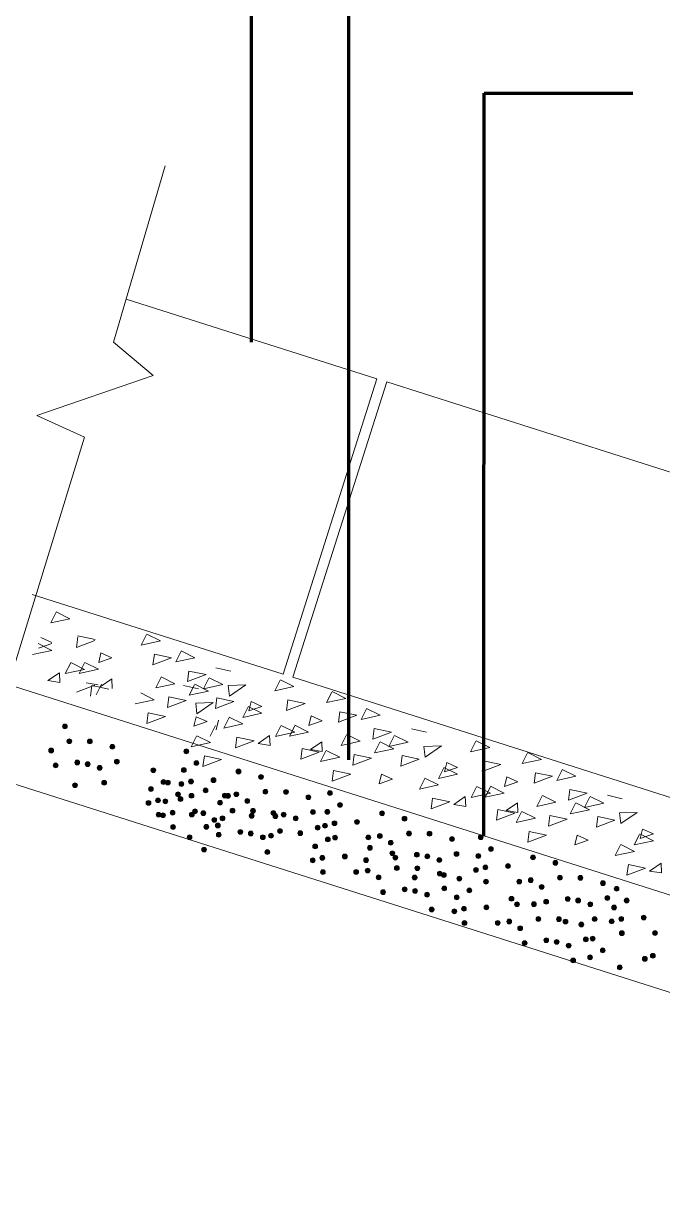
# Model space of a CAD drawing. Header units: inches. Extents: x 15 to 141071, y -30183 to 14738.
# Drawn here: x 36539 to 37087, y 362 to 1354 of the extents above; entities that cross this region are included whole.
import ezdxf

# ---------------------------------------------------------------- set-up
doc = ezdxf.new("R2010")
doc.units = ezdxf.units.IN
doc.header["$MEASUREMENT"] = 0
doc.layers.add('LINE', color=7, linetype='Continuous')
doc.styles.get("Standard").update_dxf_attribs({"font": 'arial.ttf'})
doc.dimstyles.get("Standard").update_dxf_attribs({"dimtxt": 0.18, "dimasz": 0.18, "dimexe": 0.18, "dimexo": 0.0625, "dimgap": 0.09, "dimtad": 0, "dimtih": 1, "dimtoh": 1, "dimdec": 4, "dimzin": 0, "dimdsep": 46, "dimtxsty": 'Standard', "dimcen": 0.09, "dimadec": 0, "dimazin": 0, "dimtfac": 1, "dimtdec": 4, "dimtofl": 0, "dimtmove": 0, "dimatfit": 3, "dimfxl": 1, "dimtolj": 1, "dimtzin": 0, "dimarcsym": 0})

msp = doc.modelspace()

# ---------------------------------------------------------------- hatches: boundary and pattern name
at = {"layer": 'LINE', "lineweight": 20, "ltscale": 0.5}
for points in [[(36576.714191, 751.388786, -1), (36572.85504, 752.767454, -1)], [(36580.56245, 738.674748, -1), (36576.703299, 740.053416, -1)], [(36598.111733, 738.545884, -1), (36594.252582, 739.924553, -1)], [(36617.33869, 733.952647, -1), (36613.479539, 735.331315, -1)], [(36564.946992, 730.745705, -1), (36561.087841, 732.124373, -1)], [(36680.808799, 730.875503, -1), (36676.721555, 730.57849, -1)], [(36568.795251, 718.031667, -1), (36564.9361, 719.410336, -1)], [(36587.270636, 720.495135, -1), (36583.411485, 721.873803, -1)], [(36596.203479, 719.085773, -1), (36592.344328, 720.464441, -1)], [(36606.497592, 715.901897, -1), (36602.638441, 717.280565, -1)], [(36621.186948, 721.238609, -1), (36617.327797, 722.617277, -1)], [(36652.600654, 714.673197, -1), (36648.51341, 714.376185, -1)], [(36678.66741, 714.834946, -1), (36674.580167, 714.537934, -1)], [(36689.463194, 720.797939, -1), (36685.375951, 720.500926, -1)], [(36725.378582, 712.760683, -1), (36721.519431, 714.139351, -1)], [(36610.345851, 703.18786, -1), (36606.4867, 704.566528, -1)], [(36661.255049, 704.595634, -1), (36657.167806, 704.298621, -1)], [(36665.038029, 704.146813, -1), (36660.950786, 703.849801, -1)], [(36676.605471, 702.905481, -1), (36672.518228, 702.608468, -1)], [(36684.790998, 705.066657, -1), (36680.703755, 704.769644, -1)], [(36704.061458, 706.21986, -1), (36699.974215, 705.922848, -1)], [(36744.605539, 708.167445, -1), (36740.746388, 709.546113, -1)], [(36585.362381, 701.035023, -1), (36581.50323, 702.413692, -1)], [(36650.459265, 698.632641, -1), (36646.372022, 698.335628, -1)], [(36673.692424, 694.06925, -1), (36669.605181, 693.772237, -1)], [(36685.259866, 692.827917, -1), (36681.172623, 692.530904, -1)], [(36697.170437, 696.558377, -1), (36693.311286, 697.937046, -1)], [(36713.611383, 692.117602, -1), (36709.752232, 693.49627, -1)], [(36716.397394, 691.96514, -1), (36712.538243, 693.343808, -1)], [(36723.470328, 693.300571, -1), (36719.611177, 694.67924, -1)], [(36748.453797, 695.453408, -1), (36744.594646, 696.832076, -1)], [(36766.003081, 695.324544, -1), (36762.14393, 696.703212, -1)], [(36803.740315, 695.101627, -1), (36799.653072, 694.804614, -1)], [(36648.397326, 686.703175, -1), (36644.310083, 686.406162, -1)], [(36656.582853, 688.864352, -1), (36652.49561, 688.567339, -1)], [(36662.896641, 688.106257, -1), (36658.809398, 687.809244, -1)], [(36675.853313, 690.017555, -1), (36671.76607, 689.720542, -1)], [(36709.607813, 686.031993, -1), (36705.748662, 687.410662, -1)], [(36732.83834, 687.524364, -1), (36728.979189, 688.903033, -1)], [(36785.230038, 690.731306, -1), (36781.370887, 692.109975, -1)], [(36812.39471, 685.024063, -1), (36808.307466, 684.72705, -1)], [(36657.051721, 676.625612, -1), (36652.964478, 676.328599, -1)], [(36660.834702, 676.176791, -1), (36656.747459, 675.879778, -1)], [(36669.020229, 678.337968, -1), (36664.932986, 678.040955, -1)], [(36685.403238, 675.915297, -1), (36681.544087, 677.293965, -1)], [(36688.290688, 679.491171, -1), (36684.203445, 679.194158, -1)], [(36695.262183, 677.098266, -1), (36691.403032, 678.476934, -1)], [(36711.703129, 672.657491, -1), (36707.843978, 674.036159, -1)], [(36720.245652, 679.251102, -1), (36716.386501, 680.629771, -1)], [(36736.686598, 674.810327, -1), (36732.827447, 676.188995, -1)], [(36737.794936, 679.122239, -1), (36733.935785, 680.500907, -1)], [(36755.161983, 677.273794, -1), (36751.302832, 678.652463, -1)], [(36757.021893, 674.529001, -1), (36753.162742, 675.907669, -1)], [(36764.094826, 675.864433, -1), (36760.235675, 677.243101, -1)], [(36774.38894, 672.680557, -1), (36770.529789, 674.059225, -1)], [(36789.078296, 678.017269, -1), (36785.219145, 679.395937, -1)], [(36801.598926, 679.06107, -1), (36797.511683, 678.764058, -1)], [(36848.310098, 676.986807, -1), (36844.450947, 678.365475, -1)], [(36867.537055, 672.393569, -1), (36863.677904, 673.772238, -1)], [(36669.489097, 666.099228, -1), (36665.401854, 665.802215, -1)], [(36697.840614, 665.388913, -1), (36693.981463, 666.767581, -1)], [(36704.630195, 671.322059, -1), (36700.771044, 672.700727, -1)], [(36707.699558, 666.571882, -1), (36703.840407, 667.95055, -1)], [(36793.297992, 665.512645, -1), (36789.210749, 665.215632, -1)], [(36799.536987, 667.131605, -1), (36795.449744, 666.834592, -1)], [(36807.722514, 669.292781, -1), (36803.635271, 668.995768, -1)], [(36826.992974, 670.445984, -1), (36822.905731, 670.148972, -1)], [(36683.494984, 656.455185, -1), (36679.635833, 657.833853, -1)], [(36708.478453, 658.608021, -1), (36704.619302, 659.98669, -1)], [(36726.953838, 661.071489, -1), (36723.094687, 662.450157, -1)], [(36735.886681, 659.662127, -1), (36732.02753, 661.040795, -1)], [(36746.180795, 656.478251, -1), (36742.321644, 657.85692, -1)], [(36753.253729, 657.813683, -1), (36749.394578, 659.192351, -1)], [(36760.870151, 661.814963, -1), (36757.011, 663.193632, -1)], [(36778.237198, 659.966519, -1), (36774.378047, 661.345188, -1)], [(36801.952387, 655.435081, -1), (36797.865144, 655.138068, -1)], [(36808.191382, 657.054041, -1), (36804.104139, 656.757028, -1)], [(36836.542899, 656.343726, -1), (36832.683748, 657.722394, -1)], [(36846.401844, 657.526695, -1), (36842.542693, 658.905364, -1)], [(36871.385313, 659.679532, -1), (36867.526162, 661.0582, -1)], [(36888.934597, 659.550668, -1), (36885.075446, 660.929336, -1)], [(36908.161554, 654.95743, -1), (36904.302403, 656.336099, -1)], [(36932.952739, 657.315643, -1), (36928.865496, 657.01863, -1)], [(36695.932359, 645.928801, -1), (36692.073208, 647.307469, -1)], [(36750.029053, 643.764214, -1), (36746.169902, 645.142882, -1)], [(36791.156604, 649.472088, -1), (36787.069361, 649.175076, -1)], [(36837.867776, 647.397825, -1), (36834.008625, 648.776493, -1)], [(36855.769856, 651.750488, -1), (36851.910705, 653.129157, -1)], [(36857.094733, 642.804587, -1), (36853.235582, 644.183256, -1)], [(36912.009812, 642.243393, -1), (36908.150661, 643.622061, -1)], [(36941.607134, 647.23808, -1), (36937.519891, 646.941067, -1)], [(36789.094665, 637.542623, -1), (36785.007422, 637.24561, -1)], [(36797.280192, 639.703799, -1), (36793.192949, 639.406786, -1)], [(36816.550652, 640.857002, -1), (36812.463409, 640.55999, -1)], [(36834.634645, 636.883615, -1), (36830.775494, 638.262283, -1)], [(36859.618114, 639.036451, -1), (36855.758963, 640.415119, -1)], [(36878.093499, 641.499919, -1), (36874.234348, 642.878587, -1)], [(36887.026342, 640.090557, -1), (36883.167191, 641.469225, -1)], [(36897.320456, 636.906681, -1), (36893.461305, 638.285349, -1)], [(36930.811351, 641.275087, -1), (36926.724108, 640.978074, -1)], [(36977.522522, 639.200823, -1), (36973.663371, 640.579492, -1)], [(36996.749479, 634.607586, -1), (36992.890328, 635.986254, -1)], [(36797.74906, 627.465059, -1), (36793.661817, 627.168046, -1)], [(36826.100577, 626.754744, -1), (36822.241426, 628.133412, -1)], [(36835.959521, 627.937713, -1), (36832.100371, 629.316382, -1)], [(36860.942991, 630.09055, -1), (36857.08384, 631.469218, -1)], [(36878.492275, 629.961686, -1), (36874.633124, 631.340354, -1)], [(36897.719231, 625.368448, -1), (36893.860081, 626.747117, -1)], [(36901.168714, 624.192643, -1), (36897.309563, 625.571312, -1)], [(36928.749411, 629.345621, -1), (36924.662168, 629.048608, -1)], [(36936.934938, 631.506798, -1), (36932.847695, 631.209785, -1)], [(36956.205398, 632.660001, -1), (36952.118155, 632.362988, -1)], [(36845.327534, 622.161506, -1), (36841.468383, 623.540175, -1)], [(36876.185245, 622.039807, -1), (36872.326094, 623.418475, -1)], [(36901.56749, 612.654411, -1), (36897.708339, 614.033079, -1)], [(36914.536718, 621.908165, -1), (36910.449475, 621.611152, -1)], [(36937.403806, 619.268058, -1), (36933.316563, 618.971045, -1)], [(36965.755323, 618.557743, -1), (36961.896172, 619.936411, -1)], [(36975.614268, 619.740712, -1), (36971.755117, 621.11938, -1)], [(36984.98228, 613.964505, -1), (36981.123129, 615.343173, -1)], [(37000.597738, 621.893548, -1), (36996.738587, 623.272217, -1)], [(37018.147021, 621.764685, -1), (37014.28787, 623.143353, -1)], [(37037.373978, 617.171447, -1), (37033.514827, 618.550115, -1)], [(37049.240098, 613.20911, -1), (37045.152855, 612.912097, -1)], [(36849.175792, 609.447469, -1), (36845.316641, 610.826137, -1)], [(36867.651177, 611.910936, -1), (36863.792026, 613.289605, -1)], [(36876.58402, 610.501575, -1), (36872.724869, 611.880243, -1)], [(36886.878134, 607.317699, -1), (36883.018983, 608.696367, -1)], [(36912.39533, 605.867609, -1), (36908.308087, 605.570596, -1)], [(36923.191113, 611.830602, -1), (36919.10387, 611.533589, -1)], [(36959.106502, 603.793345, -1), (36955.247351, 605.172014, -1)], [(37007.305923, 603.713935, -1), (37003.446772, 605.092603, -1)], [(37041.222236, 604.457409, -1), (37037.363085, 605.836078, -1)], [(36890.726392, 594.603661, -1), (36886.867241, 595.98233, -1)], [(36910.333391, 593.938143, -1), (36906.246148, 593.64113, -1)], [(36918.518918, 596.099319, -1), (36914.431675, 595.802307, -1)], [(36937.789378, 597.252523, -1), (36933.702135, 596.95551, -1)], [(36963.847069, 599.097631, -1), (36959.987918, 600.476299, -1)], [(36978.333459, 599.200108, -1), (36974.474308, 600.578776, -1)], [(36988.830538, 601.250467, -1), (36984.971388, 602.629136, -1)], [(37016.238767, 602.304573, -1), (37012.379616, 603.683241, -1)], [(37026.53288, 599.120697, -1), (37022.673729, 600.499366, -1)], [(37047.09871, 597.168553, -1), (37043.011467, 596.87154, -1)], [(37057.894493, 603.131546, -1), (37053.80725, 602.834533, -1)], [(36918.987786, 583.86058, -1), (36914.900543, 583.563567, -1)], [(36947.339303, 583.150264, -1), (36943.480152, 584.528933, -1)], [(36957.198247, 584.333234, -1), (36953.339097, 585.711902, -1)], [(36982.181717, 586.48607, -1), (36978.322566, 587.864738, -1)], [(36999.731001, 586.357206, -1), (36995.87185, 587.735875, -1)], [(37005.397669, 584.253824, -1), (37001.538518, 585.632492, -1)], [(37030.381139, 586.40666, -1), (37026.521988, 587.785328, -1)], [(37045.03677, 585.239088, -1), (37040.949527, 584.942075, -1)], [(37053.222297, 587.400264, -1), (37049.135054, 587.103251, -1)], [(37072.492757, 588.553467, -1), (37068.405514, 588.256454, -1)], [(36966.56626, 578.557027, -1), (36962.707109, 579.935695, -1)], [(37018.957958, 581.763969, -1), (37015.098807, 583.142637, -1)], [(37053.691165, 575.161524, -1), (37049.603922, 574.864511, -1)], [(37082.042682, 574.451209, -1), (37078.183531, 575.829877, -1)], [(36970.414518, 565.842989, -1), (36966.555367, 567.221657, -1)], [(36988.889903, 568.306457, -1), (36985.030752, 569.685125, -1)], [(36997.822746, 566.897095, -1), (36993.963595, 568.275763, -1)], [(37008.11686, 563.713219, -1), (37004.257709, 565.091887, -1)], [(37022.806216, 569.049931, -1), (37018.947065, 570.428599, -1)], [(37028.709657, 570.524937, -1), (37024.622414, 570.227924, -1)], [(37026.568269, 554.48438, -1), (37022.481026, 554.187367, -1)], [(37037.364052, 560.447373, -1), (37033.276809, 560.15036, -1)], [(37080.134428, 554.991097, -1), (37076.275277, 556.369766, -1)], [(37011.965118, 550.999182, -1), (37008.105967, 552.37785, -1)], [(37051.962316, 545.869294, -1), (37047.875073, 545.572281, -1)], [(37073.27944, 552.410117, -1), (37069.420289, 553.788785, -1)]]:
    msp.add_hatch(color=7, dxfattribs=at).paths.add_polyline_path(points)

# ---------------------------------------------------------------- linework, layer by layer
at = {"layer": 'LINE', "color": 7, "lineweight": 20, "ltscale": 0.5}
for p, q in [((36841.988804, 1049.610018), (36627.216279, 1117.926118)), ((36841.988804, 1049.610018), (36761.560474, 796.758997)), ((36850.315621, 1046.961376), (36769.887291, 794.110354)), ((37227.237755, 927.06778), (36850.315621, 1046.961376)), ((36761.560474, 796.758997), (36546.787949, 865.075097)), ((36567.272728, 849.763703), (36562.687834, 840.648155)), ((36562.687834, 840.648155), (36579.119426, 844.236249)), ((36579.119426, 844.236249), (36567.445797, 850.107794)), ((36554.300135, 828.233752), (36563.691914, 824.001791)), ((36584.647654, 819.624069), (36585.8028, 828.684166)), ((36600.509392, 825.60358), (36584.647654, 819.624069)), ((36585.953543, 829.632981), (36600.660135, 826.552395)), ((36644.696502, 830.807531), (36640.111609, 821.691983)), ((36640.111609, 821.691983), (36656.5432, 825.280078)), ((36656.5432, 825.280078), (36644.869572, 831.151622)), ((36547.083132, 813.611803), (36563.514723, 817.199897)), ((36563.514723, 817.199897), (36551.841094, 823.071441)), ((36563.54117, 823.052976), (36552.258731, 819.18319)), ((36603.751003, 806.84628), (36605.641663, 814.948027)), ((36605.641663, 814.948027), (36615.033442, 810.716066)), ((36650.234568, 804.882495), (36651.389714, 813.942591)), ((36651.389714, 813.942591), (36666.096306, 810.862006)), ((36674.280223, 816.369156), (36669.69533, 807.253608)), ((36686.126921, 810.841702), (36674.453292, 816.713247)), ((36579.742829, 806.416762), (36575.157935, 797.301214)), ((36591.589526, 800.889308), (36579.915898, 806.760853)), ((36591.590266, 806.578785), (36587.005373, 797.463237)), ((36603.436964, 801.051332), (36591.763336, 806.922876)), ((36615.033442, 810.716066), (36603.751003, 806.84628)), ((36666.096306, 810.862006), (36650.234568, 804.882495)), ((36669.69533, 807.253608), (36686.126921, 810.841702)), ((36560.279278, 791.273261), (36570.106254, 798.03338)), ((36570.106254, 798.03338), (36570.462959, 789.721602)), ((36575.157935, 797.301214), (36591.589526, 800.889308)), ((36587.005373, 797.463237), (36603.436964, 801.051332)), ((36657.184103, 794.145601), (36652.59921, 785.030054)), ((36669.030801, 788.618148), (36657.357172, 794.489692)), ((36679.818288, 790.444119), (36680.973435, 799.504216)), ((36695.680027, 796.42363), (36679.818288, 790.444119)), ((36680.973435, 799.504216), (36695.680027, 796.42363)), ((36709.962353, 787.829393), (36698.288724, 793.700937)), ((36716.858794, 799.381623), (36704.118979, 802.287779)), ((37146.809425, 674.216759), (36769.887291, 794.110354)), ((37625.733427, 438.286108), (36525.346778, 788.303525)), ((36570.462959, 789.721602), (36560.279278, 791.273261)), ((36600.5534, 787.270453), (36584.691661, 781.290942)), ((36603.216318, 787.784401), (36593.032638, 789.33606)), ((36596.679265, 778.02516), (36597.834412, 787.085256)), ((36597.834412, 787.085256), (36612.541004, 784.004671)), ((36606.230761, 788.284782), (36601.645868, 779.169235)), ((36605.020241, 786.070278), (36614.847218, 792.830397)), ((36614.847218, 792.830397), (36615.203922, 784.518619)), ((36652.59921, 785.030054), (36669.030801, 788.618148)), ((36689.11836, 784.26486), (36676.378544, 787.171016)), ((36685.835365, 787.796623), (36681.250471, 778.681076)), ((36697.682062, 782.26917), (36686.008434, 788.140714)), ((36698.115655, 793.356846), (36693.530762, 784.241298)), ((36693.530762, 784.241298), (36709.962353, 787.829393)), ((36714.569345, 787.140078), (36729.585777, 787.669811)), ((36715.616764, 778.066896), (36714.569345, 787.140078)), ((36729.585777, 787.669811), (36715.616764, 778.066896)), ((36759.121345, 791.664654), (36754.536452, 782.549106)), ((36754.536452, 782.549106), (36770.968043, 786.137201)), ((36770.968043, 786.137201), (36759.294414, 792.008745)), ((36634.935412, 771.301841), (36651.367003, 774.889935)), ((36651.367003, 774.889935), (36639.693374, 780.761479)), ((36662.722168, 768.220565), (36663.877315, 777.280661)), ((36678.583907, 774.200076), (36662.722168, 768.220565)), ((36663.877315, 777.280661), (36678.583907, 774.200076)), ((36681.250471, 778.681076), (36697.682062, 782.26917)), ((36703.65372, 767.43181), (36704.808867, 776.491906)), ((36704.808867, 776.491906), (36719.515458, 773.411321)), ((36764.65941, 765.739618), (36765.814557, 774.799714)), ((36765.814557, 774.799714), (36780.521148, 771.719129)), ((36803.406319, 781.524691), (36798.821426, 772.409144)), ((36798.821426, 772.409144), (36815.253017, 775.997238)), ((36815.253017, 775.997238), (36803.579388, 781.868782)), ((36686.82891, 772.023314), (36701.845342, 772.553048)), ((36687.876329, 762.950133), (36686.82891, 772.023314)), ((36701.845342, 772.553048), (36687.876329, 762.950133)), ((36719.515458, 773.411321), (36703.65372, 767.43181)), ((36731.679782, 768.842899), (36727.094888, 759.727351)), ((36743.526479, 763.315446), (36731.852851, 769.18699)), ((36732.270488, 765.298738), (36734.161148, 773.400485)), ((36743.552927, 769.168525), (36732.270488, 765.298738)), ((36734.161148, 773.400485), (36743.552927, 769.168525)), ((36780.521148, 771.719129), (36764.65941, 765.739618)), ((36808.944384, 755.599655), (36810.099531, 764.659751)), ((36810.099531, 764.659751), (36824.806123, 761.579166)), ((36832.99004, 767.086316), (36828.405146, 757.970768)), ((36844.836738, 761.558863), (36833.163109, 767.430407)), ((36645.05837, 754.492352), (36646.213517, 763.552448)), ((36660.920109, 760.471863), (36645.05837, 754.492352)), ((36646.213517, 763.552448), (36660.920109, 760.471863)), ((36685.221862, 752.305374), (36687.112523, 760.407121)), ((36696.504301, 756.17516), (36685.221862, 752.305374)), ((36687.112523, 760.407121), (36696.504301, 756.17516)), ((36704.379309, 749.23316), (36706.26997, 757.334907)), ((36715.397435, 759.764389), (36710.812542, 750.648842)), ((36710.812542, 750.648842), (36727.244133, 754.236936)), ((36727.244133, 754.236936), (36715.570505, 760.10848)), ((36727.094888, 759.727351), (36743.526479, 763.315446)), ((36783.762759, 752.961828), (36785.65342, 761.063575)), ((36795.045198, 756.831615), (36783.762759, 752.961828)), ((36785.65342, 761.063575), (36795.045198, 756.831615)), ((36824.806123, 761.579166), (36808.944384, 755.599655)), ((36828.405146, 757.970768), (36844.836738, 761.558863)), ((36699.352955, 738.171358), (36687.679326, 744.042902)), ((36703.788603, 752.777321), (36699.20371, 743.661773)), ((36740.291035, 737.388809), (36750.118011, 744.148929)), ((36750.118011, 744.148929), (36750.474716, 735.83715)), ((36759.754585, 752.53231), (36755.169692, 743.416762)), ((36755.169692, 743.416762), (36771.601283, 747.004857)), ((36771.601283, 747.004857), (36759.927654, 752.876401)), ((36771.602023, 752.694334), (36767.01713, 743.578786)), ((36767.01713, 743.578786), (36783.448721, 747.16688)), ((36783.448721, 747.16688), (36771.775092, 753.038425)), ((36815.89392, 744.862762), (36811.309026, 735.747214)), ((36827.740618, 739.335309), (36816.066989, 745.206853)), ((36838.528105, 741.16128), (36839.683251, 750.221376)), ((36854.389843, 747.140791), (36838.528105, 741.16128)), ((36839.683251, 750.221376), (36854.389843, 747.140791)), ((36856.825472, 744.074006), (36852.240578, 734.958459)), ((36868.672169, 738.546553), (36856.998541, 744.418097)), ((36884.406021, 747.162927), (36871.666206, 750.069083)), ((36687.506257, 743.698811), (36682.921364, 734.583263)), ((36682.921364, 734.583263), (36699.352955, 738.171358)), ((36720.935501, 733.839353), (36722.090647, 742.899449)), ((36736.797239, 739.818864), (36720.935501, 733.839353)), ((36722.090647, 742.899449), (36736.797239, 739.818864)), ((36750.474716, 735.83715), (36740.291035, 737.388809)), ((36785.031998, 732.185826), (36794.858974, 738.945946)), ((36794.858974, 738.945946), (36795.215679, 730.634167)), ((36811.309026, 735.747214), (36827.740618, 739.335309)), ((36844.545181, 738.513784), (36839.960288, 729.398236)), ((36856.391879, 732.986331), (36844.71825, 738.857875)), ((36852.240578, 734.958459), (36868.672169, 738.546553)), ((36882.116571, 734.921382), (36897.133003, 735.451115)), ((36883.16399, 725.8482), (36882.116571, 734.921382)), ((36897.133003, 735.451115), (36883.16399, 725.8482)), ((36926.668571, 739.445958), (36922.083678, 730.33041)), ((36938.515269, 733.918505), (36926.84164, 739.790049)), ((36693.044322, 717.773775), (36694.199469, 726.833871)), ((36694.199469, 726.833871), (36708.906061, 723.753286)), ((36776.691022, 724.140709), (36777.846168, 733.200805)), ((36792.55276, 730.12022), (36776.691022, 724.140709)), ((36777.846168, 733.200805), (36792.55276, 730.12022)), ((36795.215679, 730.634167), (36785.031998, 732.185826)), ((36798.230122, 731.134549), (36793.645228, 722.019001)), ((36793.645228, 722.019001), (36810.07682, 725.607096)), ((36810.07682, 725.607096), (36798.403191, 731.47864)), ((36821.431985, 718.937726), (36822.587131, 727.997822)), ((36837.293723, 724.917237), (36821.431985, 718.937726)), ((36822.587131, 727.997822), (36837.293723, 724.917237)), ((36839.960288, 729.398236), (36856.391879, 732.986331)), ((36862.363537, 718.14897), (36863.518683, 727.209066)), ((36863.518683, 727.209066), (36878.225275, 724.128481)), ((36922.083678, 730.33041), (36938.515269, 733.918505)), ((36970.953545, 729.305995), (36966.368652, 720.190448)), ((36982.800243, 723.778542), (36971.126615, 729.650086)), ((36708.906061, 723.753286), (36693.044322, 717.773775)), ((36803.768187, 705.209513), (36804.923333, 714.269609)), ((36804.923333, 714.269609), (36819.629925, 711.189024)), ((36878.225275, 724.128481), (36862.363537, 718.14897)), ((36899.227008, 716.624203), (36894.642115, 707.508655)), ((36911.073706, 711.09675), (36899.400077, 716.968294)), ((36899.817714, 713.080042), (36901.708374, 721.181789)), ((36911.100153, 716.949829), (36899.817714, 713.080042)), ((36901.708374, 721.181789), (36911.100153, 716.949829)), ((36932.206636, 713.520922), (36933.361783, 722.581018)), ((36948.068375, 719.500433), (36932.206636, 713.520922)), ((36933.361783, 722.581018), (36948.068375, 719.500433)), ((36966.368652, 720.190448), (36982.800243, 723.778542)), ((37000.537266, 714.86762), (36995.952373, 705.752072)), ((37012.383964, 709.340167), (37000.710335, 715.211711)), ((37602.316839, 362.142889), (36501.93019, 712.160305)), ((36819.629925, 711.189024), (36803.768187, 705.209513)), ((36843.931679, 703.022534), (36845.822339, 711.124281)), ((36855.214118, 706.892321), (36843.931679, 703.022534)), ((36845.822339, 711.124281), (36855.214118, 706.892321)), ((36882.944662, 707.545694), (36878.359769, 698.430146)), ((36894.79136, 702.01824), (36883.117731, 707.889784)), ((36894.642115, 707.508655), (36911.073706, 711.09675)), ((36951.309986, 700.743132), (36953.200646, 708.844879)), ((36962.592425, 704.612919), (36951.309986, 700.743132)), ((36953.200646, 708.844879), (36962.592425, 704.612919)), ((36976.491611, 703.380959), (36977.646757, 712.441055)), ((36992.353349, 709.36047), (36976.491611, 703.380959)), ((36977.646757, 712.441055), (36992.353349, 709.36047)), ((36995.952373, 705.752072), (37012.383964, 709.340167)), ((36878.359769, 698.430146), (36894.79136, 702.01824)), ((36927.301811, 700.313614), (36922.716918, 691.198066)), ((36922.716918, 691.198066), (36939.148509, 694.786161)), ((36939.148509, 694.786161), (36927.474881, 700.657705)), ((36939.149249, 700.475638), (36934.564356, 691.36009)), ((36934.564356, 691.36009), (36950.995947, 694.948184)), ((36950.995947, 694.948184), (36939.322318, 700.819729)), ((37006.075331, 688.942584), (37007.230478, 698.00268)), ((37021.93707, 694.922095), (37006.075331, 688.942584)), ((37007.230478, 698.00268), (37021.93707, 694.922095)), ((36888.482727, 681.620657), (36889.637874, 690.680753)), ((36904.344465, 687.600168), (36888.482727, 681.620657)), ((36889.637874, 690.680753), (36904.344465, 687.600168)), ((36907.838261, 685.170113), (36917.665237, 691.930233)), ((36918.021942, 683.618454), (36907.838261, 685.170113)), ((36917.665237, 691.930233), (36918.021942, 683.618454)), ((36952.579224, 679.96713), (36962.406201, 686.72725)), ((36962.406201, 686.72725), (36962.762905, 678.415471)), ((36983.441146, 692.644066), (36978.856253, 683.528518)), ((36978.856253, 683.528518), (36995.287844, 687.116613)), ((36995.287844, 687.116613), (36983.614215, 692.988157)), ((37012.092408, 686.295088), (37007.507514, 677.17954)), ((37023.939106, 680.767635), (37012.265477, 686.639179)), ((37024.372698, 691.85531), (37019.787805, 682.739763)), ((37019.787805, 682.739763), (37036.219396, 686.327857)), ((37036.219396, 686.327857), (37024.545767, 692.199401)), ((37052.016165, 690.19557), (37039.276349, 693.101726)), ((36944.238248, 671.922013), (36945.393395, 680.982109)), ((36960.099986, 677.901524), (36944.238248, 671.922013)), ((36945.393395, 680.982109), (36960.099986, 677.901524)), ((36962.762905, 678.415471), (36952.579224, 679.96713)), ((36965.777348, 678.915853), (36961.192455, 669.800305)), ((36977.624046, 673.3884), (36965.950417, 679.259944)), ((36988.979211, 666.71903), (36990.134358, 675.779126)), ((36990.134358, 675.779126), (37004.84095, 672.698541)), ((37007.507514, 677.17954), (37023.939106, 680.767635)), ((37029.910763, 665.930274), (37031.06591, 674.99037)), ((37031.06591, 674.99037), (37045.772501, 671.909785)), ((37049.726715, 677.954024), (37064.743147, 678.483757)), ((37050.774134, 668.880843), (37049.726715, 677.954024)), ((37064.743147, 678.483757), (37050.774134, 668.880843)), ((36961.192455, 669.800305), (36977.624046, 673.3884)), ((37004.84095, 672.698541), (36988.979211, 666.71903)), ((37045.772501, 671.909785), (37029.910763, 665.930274)), ((36971.315413, 652.990817), (36972.47056, 662.050913)), ((36987.177152, 658.970328), (36971.315413, 652.990817)), ((36972.47056, 662.050913), (36987.177152, 658.970328)), ((37011.478905, 650.803838), (37013.369566, 658.905585)), ((37013.369566, 658.905585), (37022.761344, 654.673625)), ((37066.837152, 659.656845), (37062.252259, 650.541298)), ((37078.68385, 654.129392), (37067.010221, 660.000936)), ((37067.427858, 656.112685), (37069.318518, 664.214432)), ((37078.710297, 659.982471), (37067.427858, 656.112685)), ((37069.318518, 664.214432), (37078.710297, 659.982471)), ((37022.761344, 654.673625), (37011.478905, 650.803838)), ((37050.554806, 650.578336), (37045.969912, 641.462788)), ((37045.969912, 641.462788), (37062.401504, 645.050883)), ((37062.401504, 645.050883), (37050.727875, 650.922427)), ((37062.252259, 650.541298), (37078.68385, 654.129392)), ((37075.448405, 628.202756), (37085.275381, 634.962875)), ((37085.275381, 634.962875), (37085.632086, 626.651097)), ((37056.092871, 624.6533), (37057.248017, 633.713396)), ((37071.954609, 630.632811), (37056.092871, 624.6533)), ((37057.248017, 633.713396), (37071.954609, 630.632811)), ((37085.632086, 626.651097), (37075.448405, 628.202756))]:
    msp.add_line(p, q, dxfattribs=at)
msp.add_lwpolyline([(36479.057503, 634.498855), (36591.464148, 999.829366), (36550.708002, 1018.336022), (36650.354034, 1052.428957), (36616.435393, 1081.027828), (36660.593953, 1232.163397)], dxfattribs=at)
for centre in [(36574.784616, 752.07812), (36578.632874, 739.364082), (36596.182158, 739.235218), (36615.409115, 734.641981), (36563.017417, 731.435039), (36678.765177, 730.726996), (36566.865675, 718.721001), (36585.34106, 721.184469), (36594.273903, 719.775107), (36604.568017, 716.591231), (36619.257373, 721.927943), (36650.557032, 714.524691), (36676.623789, 714.68644), (36687.419572, 720.649433), (36723.449007, 713.450017), (36608.416275, 703.877194), (36659.211427, 704.447127), (36662.994408, 703.998307), (36674.56185, 702.756974), (36682.747376, 704.918151), (36702.017836, 706.071354), (36742.675963, 708.856779), (36583.432806, 701.724358), (36648.415644, 698.484135), (36671.648803, 693.920743), (36683.216245, 692.679411), (36695.240862, 697.247712), (36711.681807, 692.806936), (36714.467818, 692.654474), (36721.540752, 693.989906), (36746.524222, 696.142742), (36764.073505, 696.013878), (36801.696693, 694.95312), (36646.353705, 686.554669), (36654.539231, 688.715845), (36660.85302, 687.957751), (36673.809691, 689.869049), (36707.678237, 686.721328), (36730.908764, 688.213699), (36783.300462, 691.42064), (36810.351088, 684.875557), (36655.0081, 676.477105), (36658.79108, 676.028285), (36666.976607, 678.189461), (36683.473663, 676.604631), (36686.247067, 679.342665), (36693.332607, 677.7876), (36709.773553, 673.346825), (36718.316077, 679.940436), (36734.757023, 675.499661), (36735.86536, 679.811573), (36753.232408, 677.963129), (36755.092317, 675.218335), (36762.165251, 676.553767), (36772.459364, 673.369891), (36787.148721, 678.706603), (36799.555305, 678.912564), (36846.380523, 677.676141), (36865.607479, 673.082903), (36667.445475, 665.950721), (36695.911038, 666.078247), (36702.700619, 672.011393), (36705.769983, 667.261216), (36791.254371, 665.364138), (36797.493366, 666.983098), (36805.678892, 669.144275), (36824.949352, 670.297478), (36681.565408, 657.144519), (36706.548878, 659.297356), (36725.024263, 661.760823), (36733.957106, 660.351461), (36744.251219, 657.167585), (36751.324153, 658.503017), (36758.940575, 662.504297), (36776.307623, 660.655853), (36799.908766, 655.286575), (36806.147761, 656.905535), (36834.613323, 657.03306), (36844.472268, 658.21603), (36869.455738, 660.368866), (36887.005021, 660.240002), (36906.231978, 655.646764), (36930.909117, 657.167137), (36694.002784, 646.618135), (36748.099478, 644.453548), (36789.112983, 649.323582), (36835.9382, 648.087159), (36853.84028, 652.439823), (36855.165157, 643.493921), (36910.080236, 642.932727), (36939.563512, 647.089573), (36787.051044, 637.394116), (36795.23657, 639.555293), (36814.50703, 640.708496), (36832.705069, 637.572949), (36857.688539, 639.725785), (36876.163924, 642.189253), (36885.096767, 640.779891), (36895.39088, 637.596015), (36928.767729, 641.126581), (36975.592947, 639.890158), (36994.819904, 635.29692), (36795.705439, 627.316553), (36824.171001, 627.444078), (36834.029946, 628.627048), (36859.013416, 630.779884), (36876.562699, 630.65102), (36895.789656, 626.057782), (36899.239139, 624.881977), (36926.70579, 629.197115), (36934.891317, 631.358291), (36954.161776, 632.511495), (36843.397958, 622.85084), (36874.255669, 622.729141), (36899.637914, 613.343745), (36912.493097, 621.759659), (36935.360185, 619.119551), (36963.825748, 619.247077), (36973.684692, 620.430046), (36983.052705, 614.653839), (36998.668162, 622.582882), (37016.217445, 622.454019), (37035.444402, 617.860781), (37047.196476, 613.060603), (36847.246217, 610.136803), (36865.721601, 612.600271), (36874.654445, 611.190909), (36884.948558, 608.007033), (36910.351709, 605.719102), (36921.147492, 611.682095), (36957.176926, 604.482679), (37005.376348, 604.403269), (37039.292661, 605.146743), (36888.796817, 595.292995), (36908.28977, 593.789637), (36916.475296, 595.950813), (36935.745756, 597.104016), (36961.917493, 599.786965), (36976.403883, 599.889442), (36986.900963, 601.939802), (37014.309191, 602.993907), (37024.603305, 599.810031), (37045.055088, 597.020047), (37055.850871, 602.98304), (36916.944165, 583.712073), (36945.409727, 583.839599), (36955.268672, 585.022568), (36980.252142, 587.175404), (36997.801425, 587.04654), (37003.468093, 584.943158), (37028.451563, 587.095994), (37042.993149, 585.090581), (37051.178676, 587.251757), (37070.449135, 588.404961), (36964.636684, 579.246361), (37017.028382, 582.453303), (37051.647544, 575.013018), (37080.113107, 575.140543), (36968.484943, 566.532323), (36986.960328, 568.995791), (36995.893171, 567.586429), (37006.187284, 564.402553), (37020.87664, 569.739265), (37026.666035, 570.37643), (37024.524647, 554.335874), (37035.32043, 560.298867), (37078.204852, 555.680431), (37010.035543, 551.688516), (37049.918695, 545.720788), (37071.349865, 553.099451)]:
    msp.add_circle(centre, 2.04901, dxfattribs=at)

# ---------------------------------------------------------------- leaders
for points in [[(36734.602542, 1081.032639), (36734.602542, 1880.16735), (36943.240716, 1880.07801)], [(36818.006922, 723.315009), (36818.006922, 1688.734436), (36984.496339, 1688.734436)], [(36933.625963, 658.435695), (36933.723353, 1294.367262), (37061.229756, 1294.367262)]]:
    msp.add_leader(points, dimstyle='Standard', override={"dimtxt": 0.9, "dimasz": 0.7, "dimclrd": 7, "dimclre": 7, "dimclrt": 7, "dimlwd": 65535, "dimlwe": 65535}, dxfattribs=at)

doc.saveas('drawing.dxf')
